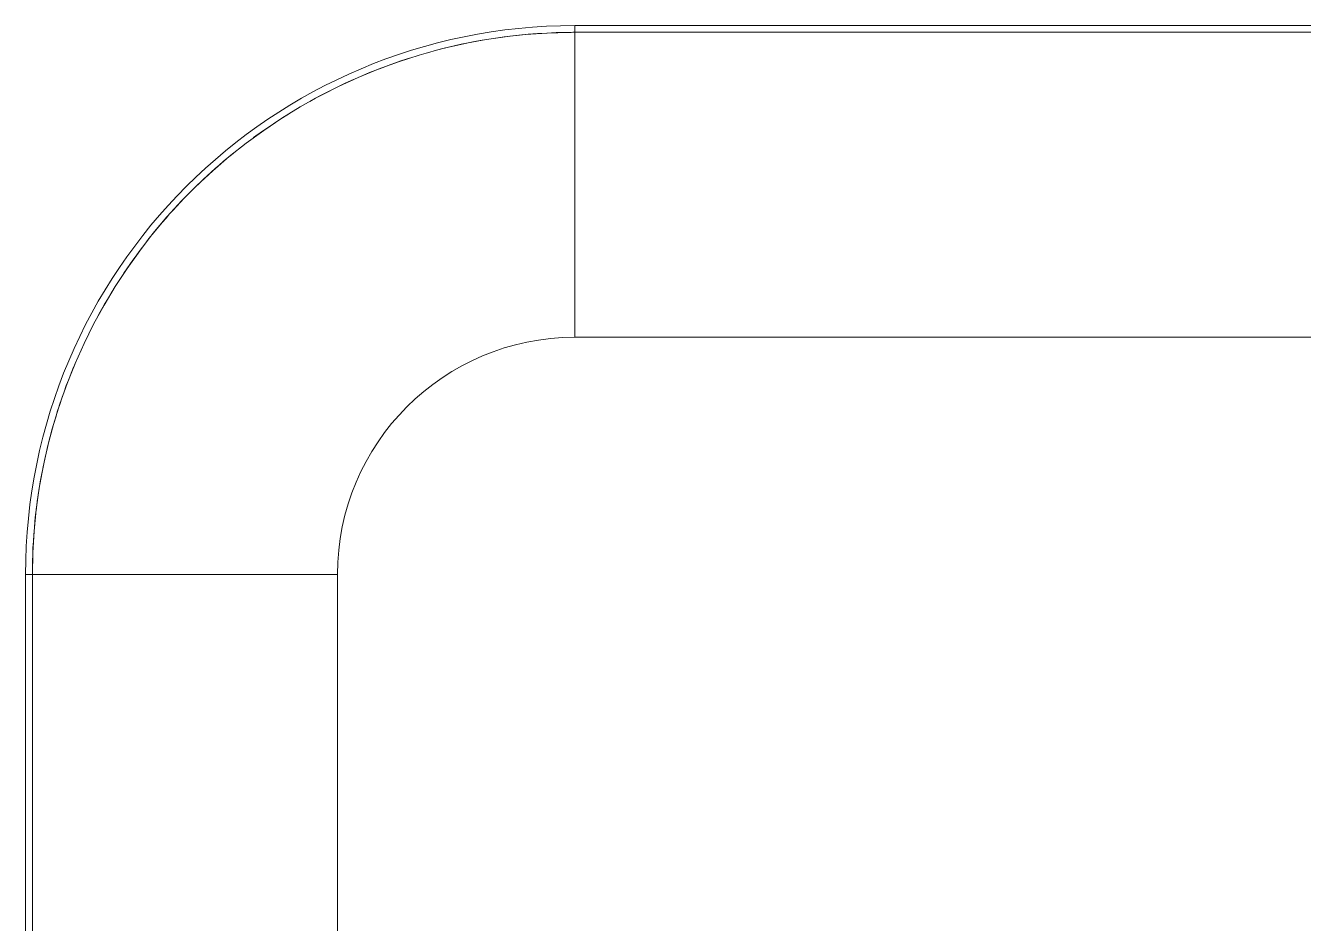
# Model space of a CAD drawing. Header units: millimetres. Extents: x -7702 to 17735, y -16958 to 1800.
# Drawn here: x -6880.6 to -6692.2, y -15380.1 to -15247.7 of the extents above; entities that cross this region are included whole.
import ezdxf

# ---------------------------------------------------------------- set-up
doc = ezdxf.new("R2010")
doc.units = ezdxf.units.MM
doc.layers.add('G-IMPT', color=8, linetype='Continuous', lineweight=9)

msp = doc.modelspace()

# ---------------------------------------------------------------- linework, layer by layer
at = {"layer": 'G-IMPT'}
for p, q in [((-6799.62, -15248.651), (-6799.62, -15247.651)), ((-6619.62, -15247.651), (-6799.62, -15247.651)), ((-6799.62, -15248.651), (-6801.85, -15248.695)), ((-6799.62, -15248.651), (-6619.62, -15248.651)), ((-6799.62, -15248.651), (-6619.62, -15248.651)), ((-6799.62, -15293.651), (-6799.62, -15248.651)), ((-6823.984, -15252.464), (-6824.341, -15252.575)), ((-6841.021, -15260.215), (-6841.42, -15260.454)), ((-6846.643, -15263.946), (-6846.985, -15264.19)), ((-6867.581, -15286.474), (-6867.813, -15286.851)), ((-6870.883, -15292.332), (-6871.152, -15292.862)), ((-6619.62, -15293.651), (-6799.62, -15293.651)), ((-6873.357, -15297.656), (-6873.513, -15298.036)), ((-6879.62, -15328.651), (-6880.62, -15328.651)), ((-6880.62, -15328.651), (-6880.62, -15568.651)), ((-6879.62, -15568.651), (-6879.62, -15328.651)), ((-6879.62, -15568.651), (-6879.62, -15328.651)), ((-6879.62, -15328.651), (-6834.62, -15328.651)), ((-6834.62, -15328.651), (-6834.62, -15568.651))]:
    msp.add_line(p, q, dxfattribs=at)
at = {"layer": 'G-IMPT', "flags": 128}
for points in [[(-6879.62, -15328.651), (-6879.556, -15325.452), (-6879.364, -15322.258), (-6879.045, -15319.074), (-6878.598, -15315.905), (-6878.025, -15312.757), (-6877.327, -15309.635), (-6876.504, -15306.542), (-6875.559, -15303.485), (-6874.492, -15300.469), (-6873.305, -15297.497), (-6872, -15294.576), (-6870.58, -15291.708), (-6869.046, -15288.9), (-6867.4, -15286.156), (-6865.647, -15283.479), (-6863.788, -15280.875), (-6861.826, -15278.347), (-6859.765, -15275.9), (-6857.607, -15273.537), (-6855.357, -15271.262), (-6853.017, -15269.079), (-6850.592, -15266.992), (-6848.086, -15265.003), (-6845.502, -15263.115), (-6842.844, -15261.333), (-6840.118, -15259.658), (-6837.326, -15258.094), (-6834.475, -15256.643), (-6831.567, -15255.307), (-6828.609, -15254.088), (-6825.604, -15252.988), (-6822.557, -15252.01), (-6819.474, -15251.154), (-6816.359, -15250.422), (-6813.217, -15249.815), (-6810.054, -15249.334), (-6806.874, -15248.98), (-6803.682, -15248.754), (-6800.484, -15248.655), (-6799.62, -15248.651)], [(-6879.573, -15326.421), (-6879.615, -15327.787), (-6879.62, -15328.651)]]:
    msp.add_lwpolyline(points, dxfattribs=at)
at = {"layer": 'G-IMPT'}
for radius, start, end in [(81, 90, 180), (80, 90, 105.75), (80, 90, 91.59854), (80, 108, 119.25), (80, 121.5, 126), (80, 128.13428, 146.25), (80, 148.5, 153), (35, 90, 180), (80, 157.5, 180), (80, 178.40146, 180)]:
    msp.add_arc((-6799.62, -15328.651), radius, start, end, dxfattribs=at)

doc.saveas('drawing.dxf')
